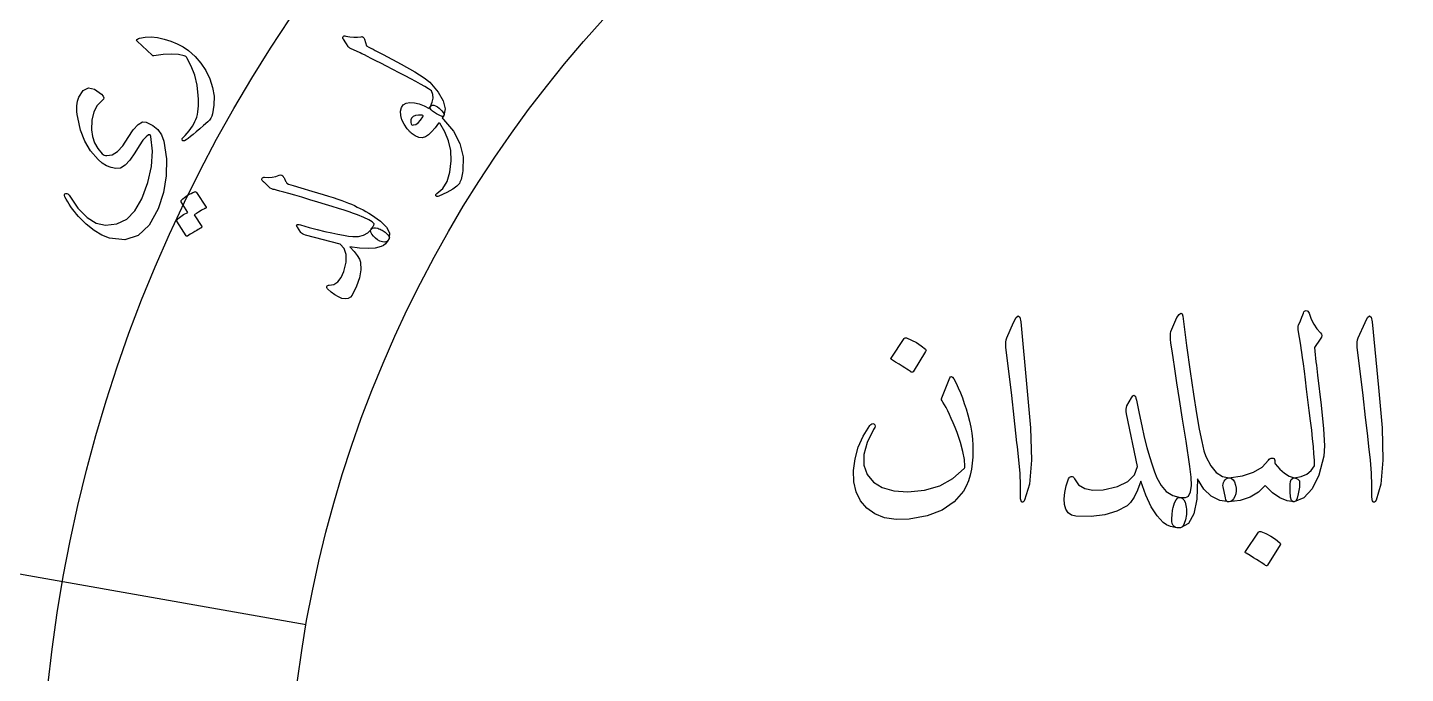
# Model space of a CAD drawing. Header units: millimetres. Extents: x -45 to 45, y -45 to 58.
# Drawn here: x -18.3 to -1.18, y 2.01 to 10.03 of the extents above; entities that cross this region are included whole.
import ezdxf

# ---------------------------------------------------------------- set-up
doc = ezdxf.new("R2010")
doc.units = ezdxf.units.MM
for name, color, linetype in [('ENGRAVE', 7, 'Continuous'), ('ENGRAVE_FINE', 8, 'Continuous'), ('GUIDE', 3, 'Continuous'), ('TEXT', 5, 'Continuous')]:
    doc.layers.add(name, color=color, linetype=linetype)

msp = doc.modelspace()

# ---------------------------------------------------------------- linework, layer by layer
at = {"layer": 'ENGRAVE'}
for radius in [39.65, 33.5042, 27.3585, 21.2127, 15.067]:
    msp.add_circle((0, 0), radius, dxfattribs=at)
at = {"layer": 'ENGRAVE_FINE'}
msp.add_lwpolyline([(-20.8905, 3.6836), (-14.8381, 2.6164)], dxfattribs=at)
for radius in [36.5771, 30.4314, 24.2856, 18.1399]:
    msp.add_circle((0, 0), radius, dxfattribs=at)
at = {"layer": 'GUIDE'}
msp.add_circle((0, 0), 41, dxfattribs=at)
at = {"layer": 'TEXT'}
for points in [[(-14.3174, 9.7973), (-14.3383, 9.8309), (-14.3549, 9.8574), (-14.3674, 9.8768), (-14.3757, 9.889), (-14.3805, 9.8974), (-14.3826, 9.9053), (-14.382, 9.9128), (-14.3786, 9.9199), (-14.3725, 9.9263), (-14.3649, 9.93), (-14.3559, 9.9308), (-14.3455, 9.9288), (-14.2951, 9.9179), (-14.2465, 9.9128), (-14.1995, 9.9134), (-14.1543, 9.9197), (-14.1406, 9.9206), (-14.1293, 9.9157), (-14.1204, 9.905), (-14.1138, 9.8884), (-14.0869, 9.8068), (-14.0596, 9.792), (-14.0328, 9.7776), (-14.0065, 9.7635), (-13.9806, 9.7497), (-13.9551, 9.7362), (-13.9301, 9.723), (-13.9056, 9.7101), (-13.8816, 9.6975), (-13.6593, 9.5805), (-13.4888, 9.4841), (-13.37, 9.4089), (-13.3026, 9.3552), (-13.1987, 9.2315), (-13.1349, 9.1214), (-13.1111, 9.0247), (-13.1275, 8.9411), (-13.1287, 8.9393), (-13.13, 8.9375), (-13.1312, 8.9357), (-13.1324, 8.9339), (-13.1499, 8.9303), (-13.1782, 8.9395), (-13.2173, 8.9616), (-13.2671, 8.9965), (-13.2845, 9.0108), (-13.2946, 9.0251), (-13.2973, 9.0393), (-13.2927, 9.0536), (-13.2706, 9.1058), (-13.2611, 9.1556), (-13.2643, 9.2029), (-13.2802, 9.2478), (-13.3194, 9.2729), (-13.3648, 9.3003), (-13.4162, 9.3301), (-13.4738, 9.3622), (-13.5373, 9.3967), (-13.6063, 9.4333), (-13.6808, 9.4721), (-13.7609, 9.5132), (-13.8394, 9.554), (-13.91, 9.5903), (-13.9729, 9.6223), (-14.0281, 9.6499), (-14.0753, 9.6733), (-14.1143, 9.6929), (-14.1453, 9.7087), (-14.1681, 9.7206), (-14.2858, 9.7728), (-14.2965, 9.7792), (-14.3053, 9.7854), (-14.3123, 9.7915), (-14.3174, 9.7973)], [(-16.9372, 9.8663), (-16.9404, 9.8698), (-16.9426, 9.8731), (-16.9439, 9.8762), (-16.9442, 9.8791), (-16.9411, 9.8856), (-16.9341, 9.8915), (-16.9229, 9.8969), (-16.9078, 9.9018), (-16.8378, 9.9141), (-16.7637, 9.9164), (-16.6857, 9.9087), (-16.6036, 9.8912), (-16.5195, 9.8652), (-16.4406, 9.8329), (-16.367, 9.7942), (-16.2985, 9.7493), (-16.2171, 9.6755), (-16.1465, 9.5921), (-16.0864, 9.4993), (-16.0367, 9.3972), (-16.0003, 9.2894), (-15.9825, 9.1808), (-15.9831, 9.0711), (-16.002, 8.9602), (-16.0103, 8.9323), (-16.0226, 8.9067), (-16.039, 8.8833), (-16.0594, 8.8622), (-16.1121, 8.8164), (-16.1601, 8.7752), (-16.2034, 8.7385), (-16.2422, 8.7065), (-16.2763, 8.6793), (-16.3057, 8.6572), (-16.3304, 8.64), (-16.3504, 8.628), (-16.3557, 8.626), (-16.3604, 8.6251), (-16.3645, 8.6253), (-16.3681, 8.6265), (-16.3722, 8.6292), (-16.3756, 8.6325), (-16.3783, 8.6364), (-16.3803, 8.641), (-16.381, 8.646), (-16.3799, 8.651), (-16.3771, 8.656), (-16.3724, 8.6612), (-16.3431, 8.6919), (-16.3164, 8.722), (-16.2923, 8.7513), (-16.2707, 8.78), (-16.2516, 8.8083), (-16.2348, 8.8365), (-16.2203, 8.8645), (-16.2081, 8.8925), (-16.1979, 8.9215), (-16.1895, 8.9527), (-16.1829, 8.9861), (-16.178, 9.0218), (-16.1749, 9.0597), (-16.1739, 9.1), (-16.1748, 9.1427), (-16.1777, 9.1878), (-16.1939, 9.3198), (-16.2229, 9.4425), (-16.2648, 9.5557), (-16.3199, 9.6595), (-16.3249, 9.6671), (-16.3319, 9.6737), (-16.3408, 9.6794), (-16.3518, 9.6841), (-16.4253, 9.6976), (-16.5131, 9.7021), (-16.6152, 9.6973), (-16.7316, 9.683), (-16.7383, 9.6833), (-16.7439, 9.6844), (-16.7482, 9.6862), (-16.7514, 9.6887)], [(-17.3721, 9.127), (-17.4341, 9.0669), (-17.4771, 8.9861), (-17.5009, 8.8848), (-17.5053, 8.7635), (-17.4931, 8.6795), (-17.467, 8.6019), (-17.4271, 8.5308), (-17.3735, 8.4662), (-17.3613, 8.4564), (-17.3471, 8.4492), (-17.331, 8.4445), (-17.313, 8.4422), (-17.2477, 8.4542), (-17.1825, 8.4955), (-17.117, 8.5661), (-17.051, 8.6658), (-16.9863, 8.7642), (-16.9268, 8.8291), (-16.8728, 8.8606), (-16.8246, 8.8588), (-16.7428, 8.8183), (-16.6791, 8.765), (-16.6333, 8.6991), (-16.6052, 8.6206), (-16.574, 8.4034), (-16.5753, 8.192), (-16.6091, 7.9855), (-16.6755, 7.7829), (-16.7872, 7.5801), (-16.9244, 7.4517), (-17.0891, 7.3976), (-17.2821, 7.4184), (-17.377, 7.4554), (-17.4728, 7.5122), (-17.5696, 7.5891), (-17.667, 7.6863), (-17.6926, 7.7167), (-17.7168, 7.7471), (-17.7396, 7.7774), (-17.7611, 7.8078), (-17.7813, 7.8383), (-17.8002, 7.8692), (-17.818, 7.9005), (-17.8345, 7.9321), (-17.8402, 7.9478), (-17.8401, 7.9594), (-17.8342, 7.9672), (-17.8226, 7.971), (-17.8105, 7.9705), (-17.7998, 7.9669), (-17.7905, 7.9602), (-17.7826, 7.9503), (-17.6731, 7.7891), (-17.5607, 7.6738), (-17.4463, 7.6034), (-17.3304, 7.5771), (-17.189, 7.593), (-17.0673, 7.653), (-16.9647, 7.7569), (-16.8804, 7.905), (-16.8031, 8.1093), (-16.7585, 8.3061), (-16.7468, 8.4962), (-16.7683, 8.6805), (-16.7718, 8.6928), (-16.7779, 8.6999), (-16.7868, 8.7019), (-16.7982, 8.6988), (-16.8277, 8.6771), (-16.866, 8.6327), (-16.9128, 8.5655), (-16.9679, 8.4754), (-17.0276, 8.3853), (-17.0863, 8.3229), (-17.1444, 8.2882), (-17.2021, 8.2814), (-17.2603, 8.2933), (-17.3165, 8.3158), (-17.3707, 8.3491), (-17.4228, 8.3931), (-17.5153, 8.4999), (-17.5885, 8.6223), (-17.642, 8.7604), (-17.6755, 8.9144), (-17.6816, 8.9542), (-17.6853, 8.9917), (-17.6866, 9.027), (-17.6855, 9.0601), (-17.6822, 9.0908), (-17.6769, 9.1191), (-17.6697, 9.145), (-17.6605, 9.1684), (-17.6074, 9.251), (-17.5425, 9.2845), (-17.4664, 9.2691), (-17.379, 9.2051), (-17.3589, 9.1813), (-17.3511, 9.1603), (-17.3555, 9.1422), (-17.3721, 9.127)], [(-13.1316, 8.8916), (-13.0083, 8.7476), (-12.9275, 8.5931), (-12.8885, 8.4281), (-12.8906, 8.2524), (-12.8937, 8.2298), (-12.8975, 8.208), (-12.9019, 8.1869), (-12.907, 8.1666), (-12.9128, 8.1472), (-12.9194, 8.1288), (-12.9266, 8.1116), (-12.9347, 8.0955), (-12.9641, 8.0612), (-13.0165, 8.0238), (-13.0918, 7.9831), (-13.19, 7.9386), (-13.2024, 7.9349), (-13.2126, 7.9344), (-13.2204, 7.9371), (-13.2261, 7.9431), (-13.2287, 7.9505), (-13.2277, 7.9576), (-13.2231, 7.9643), (-13.2147, 7.9706), (-13.1394, 8.0335), (-13.0849, 8.1221), (-13.0509, 8.2369), (-13.0366, 8.3785), (-13.0422, 8.5063), (-13.0677, 8.6267), (-13.1131, 8.7397), (-13.1789, 8.8453), (-13.1825, 8.8472), (-13.1858, 8.8479), (-13.1889, 8.8476), (-13.1917, 8.846), (-13.2368, 8.7865), (-13.2792, 8.7385), (-13.3191, 8.7019), (-13.3565, 8.677), (-13.397, 8.665), (-13.4399, 8.6688), (-13.4851, 8.6882), (-13.5328, 8.7235), (-13.5387, 8.7287), (-13.5446, 8.7343), (-13.5504, 8.7402), (-13.5563, 8.7464), (-13.5622, 8.753), (-13.5683, 8.7601), (-13.5746, 8.7676), (-13.5811, 8.7756), (-13.6202, 8.8318), (-13.6471, 8.8869), (-13.6617, 8.9409), (-13.6641, 8.9937), (-13.654, 9.0397), (-13.6315, 9.0731), (-13.5966, 9.0939), (-13.5494, 9.102), (-13.4933, 9.0989), (-13.4347, 9.0855), (-13.3736, 9.0619), (-13.3099, 9.0282), (-13.3076, 9.0318), (-13.3054, 9.0354), (-13.3034, 9.0389), (-13.3016, 9.0424), (-13.2998, 9.0459), (-13.2978, 9.0495), (-13.2957, 9.053), (-13.2933, 9.0566), (-13.2823, 9.0671), (-13.2679, 9.0712), (-13.2501, 9.0689), (-13.2289, 9.0604), (-13.2075, 9.0482), (-13.1872, 9.0338), (-13.1681, 9.0172), (-13.1501, 8.9985), (-13.1356, 8.9802), (-13.1268, 8.9648), (-13.1237, 8.9524), (-13.1263, 8.9429), (-13.1494, 8.9089), (-13.1462, 8.9064), (-13.1422, 8.9027), (-13.1373, 8.8977), (-13.1316, 8.8916)], [(-13.3963, 8.9436), (-13.4429, 8.9469), (-13.4809, 8.9417), (-13.5101, 8.928), (-13.5306, 8.9058), (-13.5364, 8.8884), (-13.5388, 8.871), (-13.5378, 8.8537), (-13.5335, 8.8366), (-13.5298, 8.8296), (-13.5238, 8.825), (-13.5156, 8.8229), (-13.505, 8.8233), (-13.4758, 8.8312), (-13.4463, 8.8511), (-13.4166, 8.8828), (-13.3864, 8.9264), (-13.3843, 8.9316), (-13.3852, 8.9362), (-13.3892, 8.9402), (-13.3963, 8.9436)], [(-15.3755, 8.1262), (-15.3829, 8.1349), (-15.387, 8.1436), (-15.3876, 8.1522), (-15.3849, 8.1606), (-15.3801, 8.167), (-15.3735, 8.1714), (-15.3651, 8.1738), (-15.355, 8.1743), (-15.3053, 8.1716), (-15.2583, 8.175), (-15.2141, 8.1843), (-15.1726, 8.1996), (-15.1561, 8.2031), (-15.1414, 8.2001), (-15.1286, 8.1909), (-15.1176, 8.1753), (-15.1126, 8.1658), (-15.1077, 8.1563), (-15.1028, 8.1466), (-15.098, 8.1368), (-15.0932, 8.127), (-15.0883, 8.1173), (-15.0834, 8.1078), (-15.0783, 8.0984), (-15.0588, 8.0893), (-15.0007, 8.0705), (-14.9041, 8.0416), (-14.7693, 8.0025), (-14.6951, 7.981), (-14.6258, 7.9602), (-14.5612, 7.9403), (-14.5013, 7.9213), (-14.4463, 7.9031), (-14.3964, 7.8857), (-14.3516, 7.8691), (-14.3119, 7.8534), (-14.2749, 7.8377), (-14.2384, 7.8212), (-14.2022, 7.804), (-14.1665, 7.7861), (-14.131, 7.7674), (-14.0957, 7.7478), (-14.0605, 7.7274), (-14.0255, 7.7061), (-13.9124, 7.6269), (-13.8382, 7.5524), (-13.8027, 7.4826), (-13.8058, 7.4173), (-13.8189, 7.3913), (-13.8374, 7.3749), (-13.8615, 7.368), (-13.8911, 7.3707), (-13.9225, 7.3807), (-13.9515, 7.3955), (-13.9783, 7.4152), (-14.0028, 7.4398), (-14.0234, 7.4663), (-14.0346, 7.4898), (-14.0365, 7.5102), (-14.029, 7.5274), (-14.0213, 7.5396), (-14.0143, 7.5506), (-14.0082, 7.5603), (-14.003, 7.5688), (-13.9987, 7.5763), (-13.9956, 7.583), (-13.9937, 7.589), (-13.993, 7.5942), (-14.0173, 7.6186), (-14.0599, 7.6454), (-14.1207, 7.6748), (-14.1998, 7.7065), (-14.2477, 7.7238), (-14.3029, 7.7429), (-14.3656, 7.7637), (-14.4357, 7.7862), (-14.5133, 7.8105), (-14.5985, 7.8368), (-14.6913, 7.865), (-14.7917, 7.8951), (-14.8901, 7.9242), (-14.9767, 7.9493), (-15.0515, 7.9706), (-15.1144, 7.9882), (-15.1654, 8.0021), (-15.2045, 8.0126), (-15.2315, 8.0197), (-15.2464, 8.0234), (-15.2652, 8.0298), (-15.2837, 8.0397), (-15.3018, 8.0531), (-15.3198, 8.07), (-15.3282, 8.0795), (-15.3361, 8.0883), (-15.3437, 8.0964), (-15.3509, 8.1038), (-15.3577, 8.1105), (-15.364, 8.1164), (-15.37, 8.1216), (-15.3755, 8.1262)], [(-16.391, 7.8701), (-16.3926, 7.8741), (-16.3925, 7.8786), (-16.3907, 7.8836), (-16.3874, 7.8891), (-16.3691, 7.9059), (-16.3502, 7.9216), (-16.3308, 7.9362), (-16.3109, 7.9497), (-16.2902, 7.9621), (-16.2686, 7.9736), (-16.2461, 7.9841), (-16.2226, 7.9936), (-16.2164, 7.9946), (-16.2108, 7.9936), (-16.2058, 7.9907), (-16.2014, 7.9857), (-16.0797, 7.8024), (-16.0788, 7.7986), (-16.0807, 7.7946), (-16.0856, 7.7904), (-16.0933, 7.7859), (-16.0996, 7.7834), (-16.1089, 7.7787), (-16.1211, 7.772), (-16.1362, 7.7631), (-16.1544, 7.752), (-16.176, 7.7386), (-16.2009, 7.7229), (-16.229, 7.7049), (-16.1332, 7.5627), (-16.1308, 7.5572), (-16.132, 7.552), (-16.1368, 7.5473), (-16.1452, 7.543), (-16.1524, 7.5392), (-16.1635, 7.5331), (-16.1785, 7.5247), (-16.1973, 7.5139), (-16.22, 7.5005), (-16.2468, 7.4842), (-16.2777, 7.4648), (-16.3126, 7.4425), (-16.3175, 7.4408), (-16.3216, 7.4409), (-16.3248, 7.4429), (-16.3272, 7.4467), (-16.4452, 7.6264), (-16.4468, 7.6304), (-16.4468, 7.6349), (-16.4452, 7.6399), (-16.4419, 7.6455), (-16.4275, 7.6603), (-16.4123, 7.6742), (-16.3964, 7.6871), (-16.3797, 7.6989), (-16.3624, 7.7098), (-16.3446, 7.7198), (-16.3264, 7.7289), (-16.3078, 7.7371)], [(-13.8049, 7.4144), (-13.8276, 7.3776), (-13.8522, 7.3482), (-13.8788, 7.3262), (-13.9074, 7.3115), (-13.9794, 7.294), (-14.068, 7.288), (-14.1734, 7.2935), (-14.2956, 7.3104), (-14.2422, 7.2515), (-14.2023, 7.2), (-14.1761, 7.1559), (-14.1635, 7.1192), (-14.1598, 7.0233), (-14.1757, 6.9232), (-14.2114, 6.8187), (-14.2665, 6.7094), (-14.289, 6.6817), (-14.3176, 6.6657), (-14.3524, 6.6614), (-14.3933, 6.6687), (-14.4375, 6.686), (-14.4818, 6.7115), (-14.5263, 6.7452), (-14.5709, 6.7872), (-14.5764, 6.794), (-14.5798, 6.801), (-14.5809, 6.8082), (-14.5797, 6.8155), (-14.5756, 6.8236), (-14.5697, 6.829), (-14.562, 6.8317), (-14.5525, 6.8318), (-14.4932, 6.8409), (-14.443, 6.8725), (-14.4019, 6.9266), (-14.3695, 7.0033), (-14.3428, 7.119), (-14.3416, 7.2136), (-14.3663, 7.2874), (-14.4173, 7.3405), (-14.847, 7.4552), (-14.8663, 7.4613), (-14.8823, 7.469), (-14.895, 7.4783), (-14.9045, 7.4891), (-14.9466, 7.5537), (-14.9519, 7.5626), (-14.9551, 7.5701), (-14.9562, 7.5762), (-14.9551, 7.581), (-14.9493, 7.5852), (-14.9398, 7.5867), (-14.9268, 7.5853), (-14.9102, 7.5812), (-14.8009, 7.551), (-14.6996, 7.5243), (-14.6063, 7.5013), (-14.5208, 7.4819), (-14.4434, 7.4659), (-14.3741, 7.4531), (-14.313, 7.4436), (-14.26, 7.4374), (-14.1869, 7.4386), (-14.1239, 7.4542), (-14.071, 7.4845), (-14.028, 7.5293), (-14.0149, 7.5414), (-13.997, 7.5471), (-13.9743, 7.5465), (-13.9468, 7.5396), (-13.9331, 7.5344), (-13.9196, 7.5286), (-13.9062, 7.5223), (-13.893, 7.5154), (-13.88, 7.5078), (-13.8674, 7.4992), (-13.8552, 7.4895), (-13.8433, 7.4788), (-13.8227, 7.4577), (-13.8095, 7.4399), (-13.8035, 7.4255), (-13.8049, 7.4144)], [(-2.5079, 6.3367), (-2.4855, 6.391), (-2.468, 6.4341), (-2.4555, 6.466), (-2.448, 6.4866), (-2.4422, 6.4997), (-2.4347, 6.5091), (-2.4255, 6.5147), (-2.4147, 6.5166), (-2.4024, 6.5145), (-2.3922, 6.5082), (-2.3841, 6.4978), (-2.378, 6.4833), (-2.3504, 6.4119), (-2.3173, 6.3475), (-2.2788, 6.2903), (-2.2348, 6.2401), (-2.2226, 6.2241), (-2.219, 6.206), (-2.2242, 6.1858), (-2.2382, 6.1635), (-2.3114, 6.0603), (-2.3064, 6.0141), (-2.3014, 5.9687), (-2.2964, 5.9241), (-2.2915, 5.8804), (-2.2865, 5.8375), (-2.2815, 5.7955), (-2.2765, 5.7543), (-2.2715, 5.7139), (-2.2255, 5.34), (-2.1974, 5.0478), (-2.1872, 4.8371), (-2.1949, 4.708), (-2.2577, 4.4739), (-2.3397, 4.3009), (-2.4409, 4.1891), (-2.5612, 4.1385), (-2.5646, 4.1385), (-2.5679, 4.1385), (-2.5712, 4.1385), (-2.5746, 4.1385), (-2.5943, 4.1572), (-2.607, 4.2001), (-2.6126, 4.2672), (-2.6112, 4.3583), (-2.6081, 4.3921), (-2.5987, 4.4166), (-2.5831, 4.432), (-2.5612, 4.4383), (-2.4767, 4.4551), (-2.4064, 4.4857), (-2.3502, 4.5301), (-2.3081, 4.5881), (-2.3109, 4.6579), (-2.316, 4.7372), (-2.3234, 4.8261), (-2.3331, 4.9245), (-2.3448, 5.0322), (-2.3585, 5.1485), (-2.374, 5.2736), (-2.3914, 5.4075), (-2.4074, 5.539), (-2.4222, 5.6573), (-2.4357, 5.7622), (-2.448, 5.8538), (-2.4586, 5.932), (-2.4671, 5.997), (-2.4736, 6.0486), (-2.478, 6.0869), (-2.5113, 6.2768), (-2.5123, 6.2955), (-2.5121, 6.3117), (-2.5106, 6.3255), (-2.5079, 6.3367)], [(-6.0484, 6.37), (-6.0165, 6.4316), (-5.9909, 6.4533), (-5.9716, 6.435), (-5.9584, 6.3767), (-5.8818, 5.5607), (-5.8363, 5.0598), (-5.8261, 4.6597), (-5.8512, 4.3604), (-5.9118, 4.1618), (-5.9228, 4.1456), (-5.9326, 4.1368), (-5.9412, 4.1356), (-5.9485, 4.1418), (-5.9543, 4.1516), (-5.9584, 4.1643), (-5.9609, 4.1799), (-5.9618, 4.1985), (-5.9618, 4.3427), (-5.9684, 4.4957), (-5.9818, 4.6575), (-6.0017, 4.8279), (-6.0061, 4.8725), (-6.0192, 4.9928), (-6.0411, 5.1889), (-6.0717, 5.4608), (-6.145, 6.0636), (-6.1466, 6.0957), (-6.145, 6.1252), (-6.14, 6.1523), (-6.1316, 6.1768)], [(-4.0667, 4.0686), (-4.05, 4.1264), (-4.03, 4.1668), (-4.0067, 4.1897), (-3.9801, 4.1951), (-3.9436, 4.1924), (-3.9143, 4.1943), (-3.892, 4.2007), (-3.8768, 4.2118), (-3.8506, 4.2636), (-3.8385, 4.3425), (-3.8406, 4.4485), (-3.8568, 4.5815), (-3.9056, 4.8925), (-3.9488, 5.1693), (-3.9864, 5.412), (-4.0184, 5.6206), (-4.0449, 5.7951), (-4.0662, 5.9354), (-4.0824, 6.0415), (-4.0933, 6.1136), (-4.0983, 6.1612), (-4.1, 6.201), (-4.0983, 6.2328), (-4.0933, 6.2568), (-4.02, 6.43), (-3.9917, 6.4697), (-3.9701, 6.4857), (-3.9551, 6.478), (-3.9468, 6.4466), (-3.8999, 6.0814), (-3.856, 5.7584), (-3.815, 5.4777), (-3.7769, 5.2393), (-3.7421, 5.0429), (-3.7111, 4.8883), (-3.6839, 4.7756), (-3.6603, 4.7047), (-3.5985, 4.5881), (-3.5296, 4.5049), (-3.4536, 4.4549), (-3.3706, 4.4383), (-3.3443, 4.4326), (-3.3223, 4.4158), (-3.3044, 4.3877), (-3.2906, 4.3483), (-3.2838, 4.3119), (-3.2831, 4.2759), (-3.2888, 4.2403), (-3.3006, 4.2051), (-3.3162, 4.176), (-3.3331, 4.1552), (-3.3512, 4.1427), (-3.3706, 4.1385), (-3.4876, 4.1564), (-3.5921, 4.2101), (-3.6841, 4.2996), (-3.7636, 4.4249), (-3.7717, 4.1747), (-3.8094, 3.9903), (-3.8766, 3.8716), (-3.9734, 3.8188), (-3.9984, 3.8159), (-4.02, 3.8171), (-4.0384, 3.8225), (-4.0533, 3.8321), (-4.0677, 3.8481), (-4.0775, 3.8696), (-4.0827, 3.8964), (-4.0833, 3.9287), (-4.0817, 3.9469), (-4.08, 3.9649), (-4.0783, 3.9827), (-4.0767, 4.0003), (-4.0748, 4.0177), (-4.0725, 4.0348), (-4.0698, 4.0518), (-4.0667, 4.0686)], [(-1.682, 6.37), (-1.6501, 6.4316), (-1.6245, 6.4533), (-1.6051, 6.435), (-1.592, 6.3767), (-1.5154, 5.5607), (-1.4698, 5.0598), (-1.4596, 4.6597), (-1.4848, 4.3604), (-1.5454, 4.1618), (-1.5564, 4.1456), (-1.5662, 4.1368), (-1.5747, 4.1356), (-1.582, 4.1418), (-1.5879, 4.1516), (-1.592, 4.1643), (-1.5945, 4.1799), (-1.5954, 4.1985), (-1.5954, 4.3427), (-1.602, 4.4957), (-1.6153, 4.6575), (-1.6353, 4.8279), (-1.6397, 4.8725), (-1.6528, 4.9928), (-1.6747, 5.1889), (-1.7053, 5.4608), (-1.7785, 6.0636), (-1.7802, 6.0957), (-1.7785, 6.1252), (-1.7735, 6.1523), (-1.7652, 6.1768)], [(-7.4073, 6.1702), (-7.4031, 6.1743), (-7.3973, 6.1768), (-7.3898, 6.1777), (-7.3806, 6.1768), (-7.3159, 6.1506), (-7.2549, 6.1186), (-7.1976, 6.0807), (-7.1441, 6.037), (-7.1389, 6.0303), (-7.1366, 6.0236), (-7.1373, 6.017), (-7.1408, 6.0103), (-7.2973, 5.7572), (-7.3032, 5.7511), (-7.3107, 5.7497), (-7.3198, 5.7528), (-7.3307, 5.7605), (-7.34, 5.7672), (-7.3548, 5.7772), (-7.375, 5.7905), (-7.4006, 5.8071), (-7.432, 5.8271), (-7.4697, 5.8504), (-7.5136, 5.8771), (-7.5638, 5.9071), (-7.5705, 5.9121), (-7.5738, 5.917), (-7.5738, 5.922), (-7.5705, 5.927)], [(-6.7911, 5.6706), (-6.7632, 5.6144), (-6.7361, 5.5557), (-6.7099, 5.4945), (-6.6845, 5.4308), (-6.6604, 5.3642), (-6.6379, 5.2942), (-6.6171, 5.221), (-6.5979, 5.1443), (-6.5815, 5.0681), (-6.5688, 4.9924), (-6.5598, 4.9173), (-6.5546, 4.8429), (-6.5532, 4.7689), (-6.5555, 4.6951), (-6.5615, 4.6215), (-6.5713, 4.5482), (-6.5875, 4.4712), (-6.6096, 4.4), (-6.6375, 4.3346), (-6.6712, 4.2751), (-6.7859, 4.1395), (-6.9368, 4.0361), (-7.1239, 3.9647), (-7.3473, 3.9253), (-7.5088, 3.9214), (-7.6504, 3.9428), (-7.772, 3.9897), (-7.8735, 4.0619), (-7.9499, 4.1547), (-8.0026, 4.2634), (-8.0315, 4.3879), (-8.0367, 4.5282), (-8.0178, 4.6768), (-7.9776, 4.8196), (-7.9162, 4.9566), (-7.8336, 5.0877), (-7.8205, 5.1027), (-7.8078, 5.111), (-7.7955, 5.1127), (-7.7836, 5.1077), (-7.7726, 5.0973), (-7.7695, 5.0827), (-7.7742, 5.064), (-7.7869, 5.0411), (-7.8694, 4.876), (-7.9102, 4.7272), (-7.9093, 4.5946), (-7.8669, 4.4782), (-7.7892, 4.385), (-7.6795, 4.3184), (-7.5378, 4.2784), (-7.364, 4.2651), (-7.1539, 4.2857), (-6.9668, 4.3408), (-6.8025, 4.4306), (-6.6612, 4.5548), (-6.6583, 4.5592), (-6.6562, 4.5657), (-6.655, 4.5742), (-6.6545, 4.5848), (-6.6593, 4.6683), (-6.677, 4.7655), (-6.7076, 4.8764), (-6.7511, 5.0011), (-6.7757, 5.0639), (-6.7994, 5.1223), (-6.8223, 5.1763), (-6.8444, 5.2259), (-6.8658, 5.271), (-6.8868, 5.3113), (-6.9075, 5.3468), (-6.9276, 5.3775), (-6.9372, 5.3935), (-6.9426, 5.4083), (-6.9439, 5.4218), (-6.941, 5.4341), (-6.8411, 5.6806), (-6.8317, 5.6949), (-6.8202, 5.6981), (-6.8067, 5.6899), (-6.7911, 5.6706)], [(-3.9734, 3.8188), (-4.0406, 3.8227), (-4.0991, 3.8346), (-4.1489, 3.8544), (-4.1899, 3.8821), (-4.2659, 3.9655), (-4.3373, 4.0794), (-4.4041, 4.2236), (-4.4663, 4.3983), (-4.5094, 4.2867), (-4.5521, 4.1985), (-4.5944, 4.1335), (-4.6362, 4.0919), (-4.7661, 4.0226), (-4.916, 3.9778), (-5.0858, 3.9576), (-5.2757, 3.962), (-5.3294, 3.9749), (-5.3706, 4.0036), (-5.3993, 4.0482), (-5.4156, 4.1085), (-5.4199, 4.1795), (-5.4131, 4.2559), (-5.3949, 4.3377), (-5.3656, 4.4249), (-5.3598, 4.4368), (-5.3523, 4.4458), (-5.3431, 4.4518), (-5.3323, 4.4549), (-5.3186, 4.4545), (-5.3073, 4.4499), (-5.2986, 4.4412), (-5.2923, 4.4283), (-5.2413, 4.3535), (-5.1649, 4.3059), (-5.0631, 4.2853), (-4.9359, 4.2917), (-4.7594, 4.3323), (-4.6295, 4.3941), (-4.5463, 4.4772), (-4.5096, 4.5815), (-4.6462, 5.2343), (-4.6508, 5.2643), (-4.6512, 5.2909), (-4.6474, 5.3142), (-4.6395, 5.3342), (-4.5829, 5.4341), (-4.5748, 5.4472), (-4.5671, 5.4566), (-4.5598, 5.4622), (-4.5529, 5.4641), (-4.5436, 5.4591), (-4.5354, 5.4474), (-4.5286, 5.4291), (-4.523, 5.4041), (-4.4898, 5.2375), (-4.4568, 5.084), (-4.424, 4.9436), (-4.3914, 4.8163), (-4.3594, 4.7021), (-4.3285, 4.601), (-4.2987, 4.5131), (-4.2698, 4.4383), (-4.2167, 4.3419), (-4.1508, 4.2692), (-4.0719, 4.2203), (-3.9801, 4.1951), (-3.9543, 4.1864), (-3.9334, 4.1668), (-3.9176, 4.1364), (-3.9068, 4.0952), (-3.9039, 4.0735), (-3.9018, 4.0515), (-3.9005, 4.0293), (-3.9001, 4.0069), (-3.901, 3.9844), (-3.9035, 3.9616), (-3.9076, 3.9386), (-3.9135, 3.9154), (-3.9272, 3.8731), (-3.9418, 3.8429), (-3.9572, 3.8248), (-3.9734, 3.8188)], [(-2.5612, 4.4383), (-2.5348, 4.4297), (-2.5154, 4.4208), (-2.5032, 4.4114), (-2.498, 4.4016), (-2.4955, 4.3866), (-2.4946, 4.3683), (-2.4955, 4.3467), (-2.498, 4.3217), (-2.5106, 4.2415), (-2.5254, 4.1843), (-2.5423, 4.15), (-2.5612, 4.1385), (-2.6512, 4.1512), (-2.7411, 4.1893), (-2.831, 4.2528), (-2.9209, 4.3417), (-3.0067, 4.2603), (-3.1108, 4.1993), (-3.2332, 4.1587), (-3.3739, 4.1385), (-3.3891, 4.1416), (-3.4014, 4.151), (-3.4107, 4.1666), (-3.4172, 4.1885), (-3.4438, 4.3284), (-3.4468, 4.344), (-3.4455, 4.3608), (-3.4401, 4.3789), (-3.4305, 4.3983), (-3.4195, 4.4133), (-3.4064, 4.4249), (-3.3912, 4.4333), (-3.3739, 4.4383), (-3.2057, 4.4632), (-3.0675, 4.5082), (-2.9592, 4.5732), (-2.881, 4.6581), (-2.8718, 4.6697), (-2.861, 4.6781), (-2.8485, 4.6831), (-2.8343, 4.6847), (-2.8212, 4.6829), (-2.8119, 4.6772), (-2.8062, 4.6679), (-2.8044, 4.6548), (-2.8039, 4.6423), (-2.8027, 4.6314), (-2.8006, 4.6223), (-2.7977, 4.6148), (-2.7417, 4.5475), (-2.6836, 4.4957), (-2.6235, 4.4593), (-2.5612, 4.4383)], [(-3.0042, 3.7655), (-3, 3.7696), (-2.9942, 3.7721), (-2.9867, 3.773), (-2.9776, 3.7721), (-2.9128, 3.7459), (-2.8518, 3.7139), (-2.7946, 3.676), (-2.7411, 3.6323), (-2.7359, 3.6256), (-2.7336, 3.6189), (-2.7342, 3.6123), (-2.7378, 3.6056), (-2.8943, 3.3525), (-2.9001, 3.3465), (-2.9076, 3.345), (-2.9168, 3.3481), (-2.9276, 3.3558), (-2.937, 3.3625), (-2.9517, 3.3725), (-2.9719, 3.3858), (-2.9975, 3.4024), (-3.029, 3.4224), (-3.0666, 3.4457), (-3.1106, 3.4724), (-3.1607, 3.5024), (-3.1674, 3.5074), (-3.1707, 3.5124), (-3.1707, 3.5174), (-3.1674, 3.5223)]]:
    msp.add_lwpolyline(points, close=True, dxfattribs=at)

doc.saveas('drawing.dxf')
